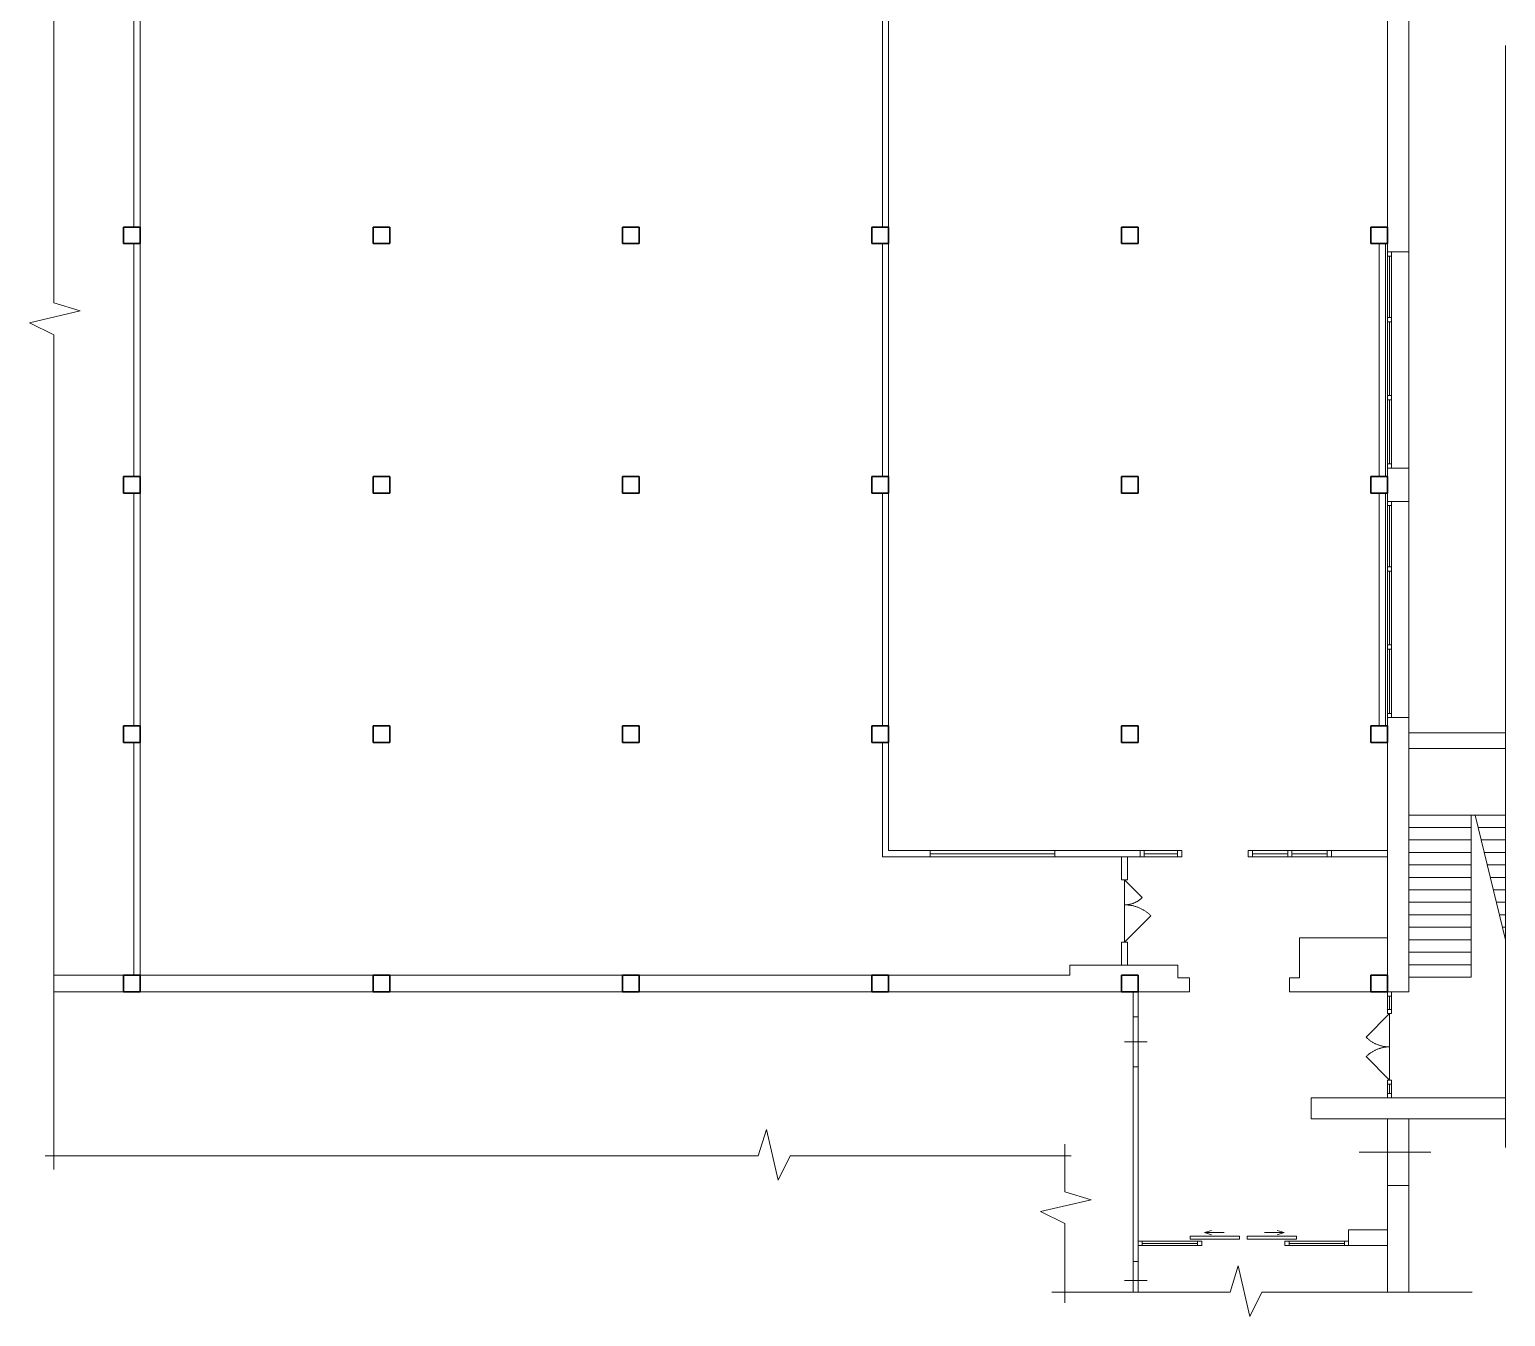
# Model space of a CAD drawing. Header units: metres. Extents: x 18.5 to 54.1, y 17.2 to 76.8.
# Drawn here: x 18.57 to 54.07, y 17.15 to 48.11 of the extents above; entities that cross this region are included whole.
import ezdxf

# ---------------------------------------------------------------- set-up
doc = ezdxf.new("R2010")
doc.units = ezdxf.units.M
doc.header["$MEASUREMENT"] = 0

msp = doc.modelspace()

# ---------------------------------------------------------------- linework, layer by layer
at = {"color": 7, "linetype": 'Continuous', "lineweight": 0}
for p, q in [((19.154, 64.018), (19.154, 41.534)), ((54.069, 47.729), (54.069, 21.215)), ((51.231, 42.76), (51.231, 37.56)), ((51.231, 37.56), (51.231, 42.76)), ((51.281, 42.66), (51.281, 41.182)), ((51.331, 37.56), (51.331, 42.76)), ((51.741, 37.56), (51.741, 42.76)), ((19.787, 41.34), (18.568, 41.058)), ((19.154, 41.534), (19.787, 41.34)), ((18.568, 41.058), (19.154, 40.77)), ((51.281, 41.082), (51.281, 39.307)), ((19.154, 40.77), (19.154, 20.689)), ((51.281, 39.207), (51.281, 37.66)), ((51.231, 36.76), (51.231, 31.56)), ((51.231, 31.56), (51.231, 36.76)), ((51.281, 36.66), (51.281, 35.182)), ((51.331, 31.56), (51.331, 36.76)), ((51.741, 31.56), (51.741, 36.76)), ((51.281, 35.082), (51.281, 33.307)), ((51.281, 33.207), (51.281, 31.66)), ((51.741, 29.215), (54.069, 29.215)), ((53.241, 25.315), (53.241, 29.215)), ((53.341, 29.215), (54.069, 26.215)), ((51.741, 28.915), (53.241, 28.915)), ((53.414, 28.915), (54.069, 28.915)), ((51.741, 28.615), (53.241, 28.615)), ((53.486, 28.615), (54.069, 28.615)), ((43.231, 28.36), (40.231, 28.36)), ((40.231, 28.285), (43.231, 28.285)), ((40.231, 28.21), (43.231, 28.21)), ((46.181, 28.36), (45.381, 28.36)), ((45.381, 28.285), (46.181, 28.285)), ((46.181, 28.21), (45.381, 28.21)), ((47.981, 28.36), (49.781, 28.36)), ((48.831, 28.285), (47.981, 28.285)), ((47.981, 28.21), (49.781, 28.21)), ((49.781, 28.285), (48.931, 28.285)), ((51.741, 28.315), (53.241, 28.315)), ((53.559, 28.315), (54.069, 28.315)), ((51.741, 28.015), (53.241, 28.015)), ((51.741, 27.715), (53.241, 27.715)), ((53.632, 28.015), (54.069, 28.015)), ((53.705, 27.715), (54.069, 27.715)), ((44.906, 27.655), (44.906, 26.155)), ((44.906, 27.655), (45.33, 27.23)), ((51.741, 27.415), (53.241, 27.415)), ((53.777, 27.415), (54.069, 27.415)), ((44.923, 27.054), (44.906, 27.055)), ((44.906, 27.055), (44.92, 27.055)), ((44.92, 27.055), (44.933, 27.055)), ((44.94, 27.054), (44.923, 27.054)), ((44.933, 27.055), (44.947, 27.056)), ((44.957, 27.053), (44.94, 27.054)), ((44.947, 27.056), (44.961, 27.057)), ((44.975, 27.052), (44.957, 27.053)), ((44.961, 27.057), (44.975, 27.059)), ((44.975, 27.059), (44.989, 27.06)), ((44.992, 27.05), (44.975, 27.052)), ((44.989, 27.06), (45.002, 27.062)), ((45.009, 27.049), (44.992, 27.05)), ((45.002, 27.062), (45.016, 27.065)), ((45.026, 27.047), (45.009, 27.049)), ((45.016, 27.065), (45.03, 27.068)), ((45.043, 27.044), (45.026, 27.047)), ((45.03, 27.068), (45.043, 27.071)), ((45.043, 27.071), (45.057, 27.074)), ((45.06, 27.041), (45.043, 27.044)), ((45.057, 27.074), (45.07, 27.078)), ((45.077, 27.038), (45.06, 27.041)), ((45.07, 27.078), (45.083, 27.081)), ((45.094, 27.035), (45.077, 27.038)), ((45.083, 27.081), (45.096, 27.086)), ((45.111, 27.031), (45.094, 27.035)), ((45.096, 27.086), (45.11, 27.09)), ((45.11, 27.09), (45.122, 27.095)), ((45.128, 27.027), (45.111, 27.031)), ((45.122, 27.095), (45.135, 27.1)), ((45.144, 27.022), (45.128, 27.027)), ((45.135, 27.1), (45.148, 27.106)), ((45.161, 27.018), (45.144, 27.022)), ((45.148, 27.106), (45.161, 27.111)), ((45.161, 27.111), (45.173, 27.118)), ((45.177, 27.013), (45.161, 27.018)), ((45.173, 27.118), (45.186, 27.124)), ((45.194, 27.007), (45.177, 27.013)), ((45.186, 27.124), (45.198, 27.13)), ((45.21, 27.002), (45.194, 27.007)), ((45.198, 27.13), (45.21, 27.137)), ((45.21, 27.137), (45.222, 27.144)), ((45.226, 26.996), (45.21, 27.002)), ((45.222, 27.144), (45.233, 27.152)), ((45.242, 26.989), (45.226, 26.996)), ((45.233, 27.152), (45.245, 27.16)), ((45.258, 26.983), (45.242, 26.989)), ((45.245, 27.16), (45.256, 27.168)), ((45.256, 27.168), (45.267, 27.176)), ((45.274, 26.976), (45.258, 26.983)), ((45.267, 27.176), (45.278, 27.184)), ((45.278, 27.184), (45.289, 27.193)), ((45.289, 27.193), (45.3, 27.202)), ((45.3, 27.202), (45.31, 27.211)), ((45.31, 27.211), (45.32, 27.221)), ((45.32, 27.221), (45.33, 27.23)), ((51.741, 27.115), (53.241, 27.115)), ((53.85, 27.115), (54.069, 27.115)), ((45.542, 26.791), (44.906, 26.155)), ((45.29, 26.969), (45.274, 26.976)), ((45.305, 26.961), (45.29, 26.969)), ((45.32, 26.953), (45.305, 26.961)), ((45.336, 26.945), (45.32, 26.953)), ((45.351, 26.937), (45.336, 26.945)), ((45.366, 26.928), (45.351, 26.937)), ((45.38, 26.919), (45.366, 26.928)), ((45.395, 26.91), (45.38, 26.919)), ((45.409, 26.901), (45.395, 26.91)), ((45.424, 26.891), (45.409, 26.901)), ((45.438, 26.881), (45.424, 26.891)), ((45.451, 26.87), (45.438, 26.881)), ((45.465, 26.86), (45.451, 26.87)), ((45.478, 26.849), (45.465, 26.86)), ((45.492, 26.838), (45.478, 26.849)), ((45.505, 26.827), (45.492, 26.838)), ((45.517, 26.815), (45.505, 26.827)), ((45.53, 26.803), (45.517, 26.815)), ((45.542, 26.791), (45.53, 26.803)), ((51.741, 26.815), (53.241, 26.815)), ((53.923, 26.815), (54.069, 26.815)), ((51.741, 26.515), (53.241, 26.515)), ((53.996, 26.515), (54.069, 26.515)), ((51.741, 26.215), (53.241, 26.215)), ((51.741, 25.915), (53.241, 25.915)), ((51.741, 25.615), (53.241, 25.615)), ((51.741, 25.315), (53.241, 25.315)), ((51.231, 24.86), (51.231, 24.537)), ((51.281, 24.86), (51.281, 24.537)), ((51.331, 24.86), (51.331, 24.537)), ((45.111, 23.16), (45.111, 24.36)), ((45.231, 24.36), (45.231, 23.16)), ((51.281, 24.437), (50.715, 23.871)), ((51.281, 24.437), (51.281, 22.837)), ((50.715, 23.871), (50.727, 23.86)), ((50.727, 23.86), (50.738, 23.849)), ((50.738, 23.849), (50.75, 23.838)), ((50.75, 23.838), (50.762, 23.828)), ((50.762, 23.828), (50.775, 23.817)), ((50.775, 23.817), (50.787, 23.807)), ((50.787, 23.807), (50.8, 23.798)), ((50.8, 23.798), (50.813, 23.788)), ((50.813, 23.788), (50.826, 23.779)), ((44.905, 23.76), (45.45, 23.76)), ((50.75, 23.436), (50.738, 23.425)), ((50.762, 23.446), (50.75, 23.436)), ((50.775, 23.457), (50.762, 23.446)), ((50.787, 23.467), (50.775, 23.457)), ((50.8, 23.477), (50.787, 23.467)), ((50.813, 23.486), (50.8, 23.477)), ((50.826, 23.496), (50.813, 23.486)), ((50.826, 23.779), (50.84, 23.77)), ((50.84, 23.505), (50.826, 23.496)), ((50.84, 23.77), (50.853, 23.761)), ((50.853, 23.513), (50.84, 23.505)), ((50.853, 23.761), (50.867, 23.752)), ((50.867, 23.522), (50.853, 23.513)), ((50.867, 23.752), (50.881, 23.744)), ((50.881, 23.53), (50.867, 23.522)), ((50.881, 23.744), (50.895, 23.736)), ((50.895, 23.538), (50.881, 23.53)), ((50.895, 23.736), (50.909, 23.729)), ((50.909, 23.545), (50.895, 23.538)), ((50.909, 23.729), (50.923, 23.721)), ((50.923, 23.553), (50.909, 23.545)), ((50.923, 23.721), (50.938, 23.714)), ((50.938, 23.56), (50.923, 23.553)), ((50.938, 23.714), (50.952, 23.708)), ((50.952, 23.567), (50.938, 23.56)), ((50.952, 23.708), (50.967, 23.701)), ((50.967, 23.573), (50.952, 23.567)), ((50.967, 23.701), (50.982, 23.695)), ((50.982, 23.579), (50.967, 23.573)), ((50.982, 23.695), (50.997, 23.689)), ((50.997, 23.585), (50.982, 23.579)), ((50.997, 23.689), (51.012, 23.684)), ((51.012, 23.591), (50.997, 23.585)), ((51.012, 23.684), (51.027, 23.678)), ((51.027, 23.596), (51.012, 23.591)), ((51.027, 23.678), (51.043, 23.673)), ((51.043, 23.601), (51.027, 23.596)), ((51.043, 23.673), (51.058, 23.669)), ((51.058, 23.606), (51.043, 23.601)), ((51.058, 23.669), (51.074, 23.664)), ((51.074, 23.61), (51.058, 23.606)), ((51.074, 23.664), (51.089, 23.66)), ((51.089, 23.614), (51.074, 23.61)), ((51.089, 23.66), (51.105, 23.657)), ((51.105, 23.618), (51.089, 23.614)), ((51.105, 23.657), (51.121, 23.653)), ((51.121, 23.621), (51.105, 23.618)), ((51.121, 23.653), (51.137, 23.65)), ((51.137, 23.624), (51.121, 23.621)), ((51.137, 23.65), (51.152, 23.647)), ((51.152, 23.627), (51.137, 23.624)), ((51.152, 23.647), (51.168, 23.645)), ((51.168, 23.629), (51.152, 23.627)), ((51.168, 23.645), (51.184, 23.643)), ((51.184, 23.631), (51.168, 23.629)), ((51.184, 23.643), (51.2, 23.641)), ((51.2, 23.633), (51.184, 23.631)), ((51.2, 23.641), (51.216, 23.64)), ((51.216, 23.635), (51.2, 23.633)), ((51.216, 23.64), (51.232, 23.639)), ((51.232, 23.636), (51.216, 23.635)), ((51.232, 23.639), (51.249, 23.638)), ((51.249, 23.636), (51.232, 23.636)), ((51.249, 23.638), (51.265, 23.637)), ((51.265, 23.637), (51.249, 23.636)), ((51.265, 23.637), (51.281, 23.637)), ((51.281, 23.637), (51.265, 23.637)), ((50.727, 23.414), (50.715, 23.403)), ((51.281, 22.837), (50.715, 23.403)), ((50.738, 23.425), (50.727, 23.414)), ((51.231, 22.737), (51.231, 22.515)), ((51.281, 22.737), (51.281, 22.515)), ((51.331, 22.737), (51.331, 22.515)), ((51.231, 20.305), (51.231, 21.905)), ((51.741, 20.305), (51.741, 21.905)), ((36.097, 21.019), (36.291, 21.652)), ((36.291, 21.652), (36.573, 20.433)), ((18.945, 21.019), (36.097, 21.019)), ((36.573, 20.433), (36.861, 21.019)), ((36.861, 21.019), (43.619, 21.019)), ((43.472, 21.294), (43.472, 20.151)), ((50.548, 21.105), (52.277, 21.105)), ((44.105, 19.958), (42.887, 19.675)), ((43.472, 20.151), (44.105, 19.958)), ((42.887, 19.675), (43.472, 19.387)), ((43.472, 19.387), (43.472, 17.481)), ((48.742, 19.169), (48.581, 19.221)), ((46.663, 18.96), (45.231, 18.96)), ((46.663, 18.86), (45.231, 18.86)), ((45.331, 18.91), (46.663, 18.91)), ((46.484, 19.015), (46.484, 19.082)), ((46.484, 19.082), (47.668, 19.082)), ((47.668, 19.015), (46.484, 19.015)), ((47.668, 19.082), (47.668, 19.015)), ((49.043, 19.082), (47.859, 19.082)), ((47.859, 19.082), (47.859, 19.015)), ((47.859, 19.015), (49.043, 19.015)), ((48.273, 19.169), (48.742, 19.169)), ((48.742, 19.169), (48.581, 19.117)), ((50.296, 18.96), (48.863, 18.96)), ((50.196, 18.91), (48.863, 18.91)), ((50.296, 18.86), (48.863, 18.86)), ((49.043, 19.015), (49.043, 19.082)), ((45.111, 17.737), (45.111, 18.471)), ((45.231, 18.471), (45.231, 17.737)), ((47.446, 17.737), (47.64, 18.37)), ((47.64, 18.37), (47.922, 17.152)), ((44.905, 18.017), (45.45, 18.017)), ((43.157, 17.737), (47.446, 17.737)), ((47.922, 17.152), (48.21, 17.737)), ((48.21, 17.737), (53.264, 17.737))]:
    msp.add_line(p, q, dxfattribs=at)
at = {"color": 7, "linetype": 'Continuous', "lineweight": 13}
for p, q in [((51.231, 42.76), (51.231, 49.56)), ((51.741, 42.76), (51.741, 49.56)), ((21.081, 43.36), (21.081, 48.96)), ((21.231, 43.36), (21.231, 48.96)), ((39.081, 48.96), (39.081, 43.36)), ((39.231, 48.96), (39.231, 43.36)), ((21.081, 37.36), (21.081, 42.96)), ((21.231, 37.36), (21.231, 42.96)), ((39.081, 37.36), (39.081, 42.96)), ((39.231, 37.36), (39.231, 42.96)), ((51.031, 42.96), (51.031, 37.36)), ((51.181, 42.96), (51.181, 37.36)), ((51.231, 42.76), (51.741, 42.76)), ((51.231, 42.76), (51.331, 42.76)), ((51.231, 42.66), (51.231, 42.76)), ((51.331, 42.66), (51.231, 42.66)), ((51.331, 42.76), (51.331, 42.66)), ((51.231, 41.182), (51.331, 41.182)), ((51.231, 41.082), (51.231, 41.182)), ((51.331, 41.182), (51.331, 41.082)), ((51.331, 41.082), (51.231, 41.082)), ((51.231, 39.307), (51.331, 39.307)), ((51.231, 39.207), (51.231, 39.307)), ((51.331, 39.207), (51.231, 39.207)), ((51.331, 39.307), (51.331, 39.207)), ((51.231, 37.66), (51.331, 37.66)), ((51.231, 37.56), (51.231, 37.66)), ((51.331, 37.66), (51.331, 37.56)), ((51.231, 37.56), (51.741, 37.56)), ((51.231, 36.76), (51.231, 37.56)), ((51.331, 37.56), (51.231, 37.56)), ((51.741, 36.76), (51.741, 37.56)), ((21.081, 31.36), (21.081, 36.96)), ((21.231, 31.36), (21.231, 36.96)), ((39.081, 31.36), (39.081, 36.96)), ((39.231, 31.36), (39.231, 36.96)), ((51.031, 36.96), (51.031, 31.36)), ((51.181, 36.96), (51.181, 31.36)), ((51.231, 36.76), (51.741, 36.76)), ((51.231, 36.76), (51.331, 36.76)), ((51.231, 36.66), (51.231, 36.76)), ((51.331, 36.66), (51.231, 36.66)), ((51.331, 36.76), (51.331, 36.66)), ((51.231, 35.182), (51.331, 35.182)), ((51.231, 35.082), (51.231, 35.182)), ((51.331, 35.182), (51.331, 35.082)), ((51.331, 35.082), (51.231, 35.082)), ((51.231, 33.307), (51.331, 33.307)), ((51.231, 33.207), (51.231, 33.307)), ((51.331, 33.207), (51.231, 33.207)), ((51.331, 33.307), (51.331, 33.207)), ((51.231, 31.66), (51.331, 31.66)), ((51.231, 31.56), (51.231, 31.66)), ((51.331, 31.66), (51.331, 31.56)), ((51.231, 24.96), (51.231, 31.56)), ((51.231, 31.56), (51.741, 31.56)), ((51.331, 31.56), (51.231, 31.56)), ((51.741, 24.96), (51.741, 31.56)), ((21.081, 25.36), (21.081, 30.96)), ((21.231, 25.36), (21.231, 30.96)), ((39.081, 30.96), (39.081, 28.21)), ((39.231, 30.96), (39.231, 28.36)), ((51.741, 31.195), (54.069, 31.195)), ((51.741, 30.815), (54.069, 30.815)), ((40.231, 28.21), (39.081, 28.21)), ((40.231, 28.36), (39.231, 28.36)), ((40.231, 28.36), (40.231, 28.21)), ((43.231, 28.36), (43.231, 28.21)), ((45.281, 28.36), (43.231, 28.36)), ((45.281, 28.21), (43.231, 28.21)), ((44.831, 28.21), (44.831, 27.655)), ((44.981, 28.21), (44.981, 27.655)), ((45.281, 28.36), (45.281, 28.21)), ((45.281, 28.36), (45.281, 28.21)), ((45.381, 28.36), (45.281, 28.36)), ((45.281, 28.21), (45.381, 28.21)), ((45.381, 28.21), (45.381, 28.36)), ((46.181, 28.36), (46.181, 28.21)), ((46.281, 28.36), (46.181, 28.36)), ((46.181, 28.21), (46.281, 28.21)), ((46.281, 28.21), (46.281, 28.36)), ((47.881, 28.36), (47.881, 28.21)), ((47.981, 28.36), (47.881, 28.36)), ((47.881, 28.21), (47.981, 28.21)), ((47.981, 28.21), (47.981, 28.36)), ((48.831, 28.36), (48.831, 28.21)), ((48.931, 28.36), (48.831, 28.36)), ((48.831, 28.21), (48.931, 28.21)), ((48.931, 28.21), (48.931, 28.36)), ((49.781, 28.36), (49.781, 28.21)), ((49.881, 28.36), (49.781, 28.36)), ((49.781, 28.21), (49.881, 28.21)), ((51.231, 28.36), (49.881, 28.36)), ((49.881, 28.36), (49.881, 28.21)), ((49.881, 28.21), (49.881, 28.36)), ((51.231, 28.21), (49.881, 28.21)), ((44.981, 27.655), (44.831, 27.655)), ((44.981, 26.155), (44.831, 26.155)), ((44.831, 26.155), (44.831, 25.6)), ((44.981, 26.155), (44.981, 25.6)), ((51.231, 26.26), (49.111, 26.26)), ((49.111, 25.3), (49.111, 26.26)), ((46.191, 25.6), (43.591, 25.6)), ((43.591, 25.6), (43.591, 25.36)), ((46.191, 25.6), (46.191, 25.3)), ((43.591, 25.36), (19.154, 25.36)), ((46.471, 25.3), (46.191, 25.3)), ((46.471, 25.3), (46.471, 24.96)), ((49.111, 25.3), (48.871, 25.3)), ((48.871, 25.3), (48.871, 24.96)), ((32.831, 24.96), (19.154, 24.96)), ((33.231, 24.96), (44.831, 24.96)), ((45.111, 24.96), (45.111, 24.36)), ((46.471, 24.96), (45.231, 24.96)), ((45.231, 24.96), (45.231, 24.36)), ((51.741, 24.96), (48.871, 24.96)), ((51.231, 24.96), (51.331, 24.96)), ((51.231, 24.86), (51.231, 24.96)), ((51.331, 24.86), (51.231, 24.86)), ((51.331, 24.96), (51.331, 24.86)), ((51.231, 24.537), (51.331, 24.537)), ((51.231, 24.437), (51.231, 24.537)), ((51.331, 24.537), (51.331, 24.437)), ((45.231, 24.36), (45.111, 24.36)), ((51.331, 24.437), (51.231, 24.437)), ((45.231, 23.16), (45.111, 23.16)), ((45.111, 23.16), (45.111, 18.471)), ((45.231, 23.16), (45.231, 18.471)), ((51.231, 22.837), (51.331, 22.837)), ((51.231, 22.737), (51.231, 22.837)), ((51.331, 22.737), (51.231, 22.737)), ((51.331, 22.837), (51.331, 22.737)), ((49.395, 22.415), (54.069, 22.415)), ((49.395, 22.415), (49.395, 21.905)), ((51.231, 22.515), (51.331, 22.515)), ((51.231, 22.415), (51.231, 22.515)), ((51.331, 22.415), (51.231, 22.415)), ((51.331, 22.515), (51.331, 22.415)), ((49.395, 21.905), (54.069, 21.905)), ((51.231, 17.737), (51.231, 20.305)), ((51.231, 20.305), (51.741, 20.305)), ((51.741, 17.737), (51.741, 20.305)), ((50.296, 18.86), (50.296, 19.24)), ((50.296, 19.24), (51.231, 19.24)), ((45.231, 18.96), (45.331, 18.96)), ((45.231, 18.86), (45.231, 18.96)), ((45.331, 18.86), (45.231, 18.86)), ((45.331, 18.96), (45.331, 18.86)), ((46.663, 18.96), (46.763, 18.96)), ((46.663, 18.86), (46.663, 18.96)), ((46.763, 18.86), (46.663, 18.86)), ((46.763, 18.96), (46.763, 18.86)), ((48.763, 18.96), (48.863, 18.96)), ((48.763, 18.86), (48.763, 18.96)), ((48.863, 18.86), (48.763, 18.86)), ((48.863, 18.96), (48.863, 18.86)), ((50.196, 18.96), (50.296, 18.96)), ((50.196, 18.86), (50.196, 18.96)), ((50.296, 18.86), (50.196, 18.86)), ((50.296, 18.96), (50.296, 18.86)), ((50.296, 18.86), (51.231, 18.86)), ((45.231, 18.471), (45.111, 18.471))]:
    msp.add_line(p, q, dxfattribs=at)
at = {"color": 7, "linetype": 'Continuous', "lineweight": 30}
for p, q in [((21.231, 43.36), (20.831, 43.36)), ((20.831, 43.36), (20.831, 42.96)), ((21.231, 42.96), (21.231, 43.36)), ((27.231, 43.36), (26.831, 43.36)), ((26.831, 43.36), (26.831, 42.96)), ((27.231, 42.96), (27.231, 43.36)), ((33.231, 43.36), (32.831, 43.36)), ((32.831, 43.36), (32.831, 42.96)), ((33.231, 42.96), (33.231, 43.36)), ((39.231, 43.36), (38.831, 43.36)), ((38.831, 43.36), (38.831, 42.96)), ((39.231, 42.96), (39.231, 43.36)), ((45.231, 43.36), (44.831, 43.36)), ((44.831, 43.36), (44.831, 42.96)), ((45.231, 42.96), (45.231, 43.36)), ((51.231, 43.36), (50.831, 43.36)), ((50.831, 43.36), (50.831, 42.96)), ((51.231, 42.96), (51.231, 43.36)), ((20.831, 42.96), (21.231, 42.96)), ((26.831, 42.96), (27.231, 42.96)), ((32.831, 42.96), (33.231, 42.96)), ((38.831, 42.96), (39.231, 42.96)), ((44.831, 42.96), (45.231, 42.96)), ((50.831, 42.96), (51.231, 42.96)), ((21.231, 37.36), (20.831, 37.36)), ((20.831, 37.36), (20.831, 36.96)), ((21.231, 36.96), (21.231, 37.36)), ((27.231, 37.36), (26.831, 37.36)), ((26.831, 37.36), (26.831, 36.96)), ((27.231, 36.96), (27.231, 37.36)), ((33.231, 37.36), (32.831, 37.36)), ((32.831, 37.36), (32.831, 36.96)), ((33.231, 36.96), (33.231, 37.36)), ((39.231, 37.36), (38.831, 37.36)), ((38.831, 37.36), (38.831, 36.96)), ((39.231, 36.96), (39.231, 37.36)), ((45.231, 37.36), (44.831, 37.36)), ((44.831, 37.36), (44.831, 36.96)), ((45.231, 36.96), (45.231, 37.36)), ((51.231, 37.36), (50.831, 37.36)), ((50.831, 37.36), (50.831, 36.96)), ((51.231, 36.96), (51.231, 37.36)), ((20.831, 36.96), (21.231, 36.96)), ((26.831, 36.96), (27.231, 36.96)), ((32.831, 36.96), (33.231, 36.96)), ((38.831, 36.96), (39.231, 36.96)), ((44.831, 36.96), (45.231, 36.96)), ((50.831, 36.96), (51.231, 36.96)), ((21.231, 31.36), (20.831, 31.36)), ((20.831, 31.36), (20.831, 30.96)), ((21.231, 30.96), (21.231, 31.36)), ((27.231, 31.36), (26.831, 31.36)), ((26.831, 31.36), (26.831, 30.96)), ((27.231, 30.96), (27.231, 31.36)), ((33.231, 31.36), (32.831, 31.36)), ((32.831, 31.36), (32.831, 30.96)), ((33.231, 30.96), (33.231, 31.36)), ((39.231, 31.36), (38.831, 31.36)), ((38.831, 31.36), (38.831, 30.96)), ((39.231, 30.96), (39.231, 31.36)), ((45.231, 31.36), (44.831, 31.36)), ((44.831, 31.36), (44.831, 30.96)), ((45.231, 30.96), (45.231, 31.36)), ((51.231, 31.36), (50.831, 31.36)), ((50.831, 31.36), (50.831, 30.96)), ((51.231, 30.96), (51.231, 31.36)), ((20.831, 30.96), (21.231, 30.96)), ((26.831, 30.96), (27.231, 30.96)), ((32.831, 30.96), (33.231, 30.96)), ((38.831, 30.96), (39.231, 30.96)), ((44.831, 30.96), (45.231, 30.96)), ((50.831, 30.96), (51.231, 30.96)), ((21.231, 25.36), (20.831, 25.36)), ((20.831, 25.36), (20.831, 24.96)), ((21.231, 24.96), (21.231, 25.36)), ((27.231, 25.36), (26.831, 25.36)), ((26.831, 25.36), (26.831, 24.96)), ((27.231, 24.96), (27.231, 25.36)), ((33.231, 25.36), (32.831, 25.36)), ((32.831, 25.36), (32.831, 24.96)), ((33.231, 24.96), (33.231, 25.36)), ((39.231, 25.36), (38.831, 25.36)), ((38.831, 25.36), (38.831, 24.96)), ((39.231, 24.96), (39.231, 25.36)), ((45.231, 25.36), (44.831, 25.36)), ((44.831, 25.36), (44.831, 24.96)), ((45.231, 24.96), (45.231, 25.36)), ((51.231, 25.36), (50.831, 25.36)), ((50.831, 25.36), (50.831, 24.96)), ((51.231, 24.96), (51.231, 25.36)), ((20.831, 24.96), (21.231, 24.96)), ((26.831, 24.96), (27.231, 24.96)), ((32.831, 24.96), (33.231, 24.96)), ((38.831, 24.96), (39.231, 24.96)), ((44.831, 24.96), (45.231, 24.96)), ((50.831, 24.96), (51.231, 24.96))]:
    msp.add_line(p, q, dxfattribs=at)
at = {"color": 7, "linetype": 'Continuous', "lineweight": 0, "extrusion": (0, 0, -1)}
for p, q in [((46.833, 19.169), (46.994, 19.221)), ((47.302, 19.169), (46.833, 19.169)), ((46.833, 19.169), (46.994, 19.117))]:
    msp.add_line(p, q, dxfattribs=at)

doc.saveas('drawing.dxf')
